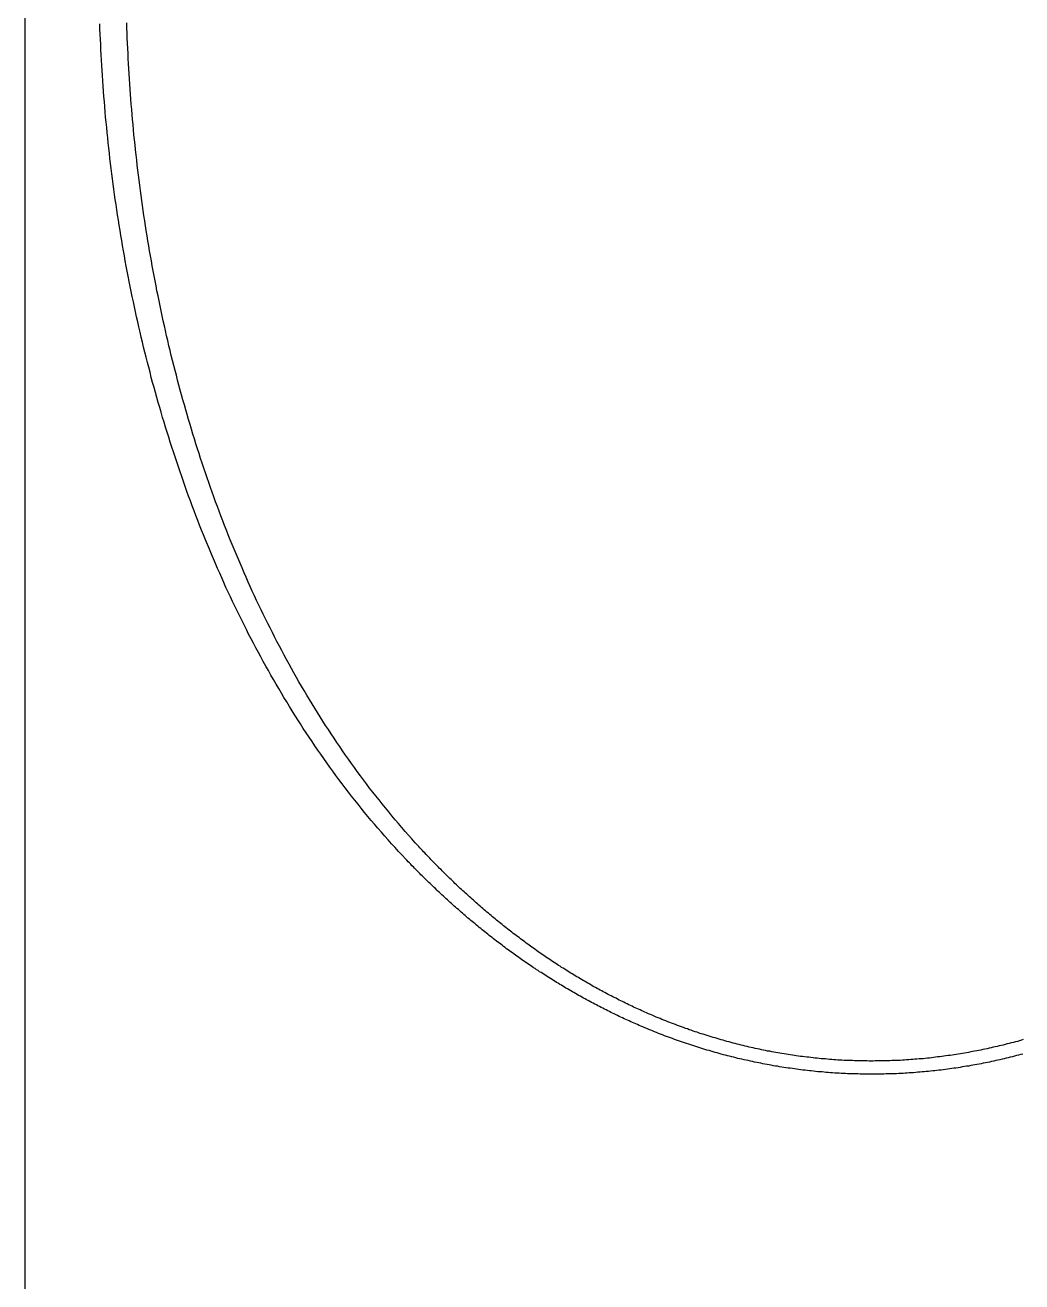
# Model space of a CAD drawing. Header units: millimetres. Extents: x 2213 to 82676, y 1050 to 28650.
# Drawn here: x 32554.17 to 32560.68, y 3473.01 to 3481.22 of the extents above; entities that cross this region are included whole.
import ezdxf

# ---------------------------------------------------------------- set-up
doc = ezdxf.new("R2010")
doc.units = ezdxf.units.MM
doc.header["$LTSCALE"] = 200
doc.linetypes.add('DASHED', pattern=[0.75, 0.5, -0.25])
doc.layers.add('A-FIX', color=5, linetype='Continuous')

# ---------------------------------------------------------------- blocks, each defined once
blk = doc.blocks.new('대변기 정면도')
at = {"linetype": 'Continuous'}
blk.add_line((14913.1221, 31284.0201), (14913.1221, 31326.2967), dxfattribs=at)
at = {"linetype": 'DASHED'}
for points in [[(14910.6359, 31288.5667), (14910.6589, 31288.5917), (14910.6819, 31288.6167), (14910.7049, 31288.6417), (14910.7279, 31288.6667), (14910.7499, 31288.6917), (14910.7729, 31288.7167), (14910.7949, 31288.7427), (14910.8169, 31288.7677), (14910.8389, 31288.7937), (14910.8609, 31288.8197), (14910.8829, 31288.8457), (14910.9039, 31288.8717), (14910.9259, 31288.8987), (14910.9469, 31288.9247), (14910.9679, 31288.9517), (14910.9889, 31288.9777), (14911.0099, 31289.0047), (14911.0309, 31289.0317), (14911.0509, 31289.0587), (14911.0719, 31289.0857), (14911.0919, 31289.1127), (14911.1119, 31289.1407), (14911.1319, 31289.1677), (14911.1519, 31289.1957), (14911.1709, 31289.2227), (14911.1909, 31289.2507), (14911.2099, 31289.2787), (14911.2289, 31289.3067), (14911.2479, 31289.3347), (14911.2669, 31289.3627), (14911.2859, 31289.3917), (14911.3049, 31289.4197), (14911.3229, 31289.4487), (14911.3409, 31289.4767), (14911.3599, 31289.5057), (14911.3779, 31289.5347), (14911.3949, 31289.5637), (14911.4129, 31289.5927), (14911.4309, 31289.6217), (14911.4479, 31289.6507), (14911.4649, 31289.6797), (14911.4829, 31289.7087), (14911.4999, 31289.7387), (14911.5159, 31289.7677), (14911.5329, 31289.7977), (14911.5499, 31289.8267), (14911.5659, 31289.8567), (14911.5819, 31289.8867), (14911.5979, 31289.9157), (14911.6139, 31289.9457), (14911.6299, 31289.9757), (14911.6459, 31290.0057), (14911.6619, 31290.0357), (14911.6769, 31290.0667), (14911.6919, 31290.0967), (14911.7069, 31290.1267), (14911.7219, 31290.1577), (14911.7369, 31290.1877), (14911.7519, 31290.2177), (14911.7669, 31290.2487), (14911.7809, 31290.2797), (14911.7949, 31290.3097), (14911.8099, 31290.3407), (14911.8239, 31290.3717), (14911.8369, 31290.4027), (14911.8509, 31290.4337), (14911.8649, 31290.4647), (14911.8779, 31290.4957), (14911.8919, 31290.5267), (14911.9049, 31290.5577), (14911.9179, 31290.5897), (14911.9309, 31290.6207), (14911.9439, 31290.6517), (14911.9569, 31290.6837), (14911.9689, 31290.7147), (14911.9819, 31290.7467), (14911.9939, 31290.7777), (14912.0059, 31290.8097), (14912.0179, 31290.8407), (14912.0299, 31290.8727), (14912.0419, 31290.9047), (14912.0539, 31290.9367), (14912.0649, 31290.9677), (14912.0769, 31290.9997), (14912.0879, 31291.0317), (14912.0989, 31291.0637), (14912.1099, 31291.0957), (14912.1209, 31291.1277), (14912.1319, 31291.1597), (14912.1429, 31291.1927), (14912.1529, 31291.2247), (14912.1639, 31291.2567), (14912.1739, 31291.2887), (14912.1839, 31291.3217), (14912.1949, 31291.3537), (14912.2049, 31291.3857), (14912.2139, 31291.4187), (14912.2239, 31291.4507), (14912.2339, 31291.4837), (14912.2429, 31291.5157), (14912.2529, 31291.5487), (14912.2619, 31291.5807), (14912.2709, 31291.6137), (14912.2799, 31291.6467), (14912.2889, 31291.6787), (14912.2979, 31291.7117), (14912.3059, 31291.7447), (14912.3149, 31291.7777), (14912.3229, 31291.8097), (14912.3319, 31291.8427), (14912.3399, 31291.8757), (14912.3479, 31291.9087), (14912.3559, 31291.9417), (14912.3639, 31291.9747), (14912.3709, 31292.0077), (14912.3789, 31292.0407), (14912.3859, 31292.0737), (14912.3939, 31292.1067), (14912.4009, 31292.1397), (14912.4079, 31292.1727), (14912.4149, 31292.2057), (14912.4219, 31292.2387), (14912.4289, 31292.2727), (14912.4359, 31292.3057), (14912.4419, 31292.3387), (14912.4489, 31292.3717), (14912.4549, 31292.4057), (14912.4609, 31292.4387), (14912.4679, 31292.4717), (14912.4739, 31292.5047), (14912.4799, 31292.5387), (14912.4849, 31292.5717), (14912.4909, 31292.6057), (14912.4969, 31292.6387), (14912.5019, 31292.6717), (14912.5079, 31292.7057), (14912.5129, 31292.7387), (14912.5179, 31292.7727), (14912.5229, 31292.8057), (14912.5279, 31292.8397), (14912.5329, 31292.8727), (14912.5379, 31292.9067), (14912.5419, 31292.9397), (14912.5469, 31292.9737), (14912.5509, 31293.0077), (14912.5549, 31293.0407), (14912.5599, 31293.0747), (14912.5639, 31293.1077), (14912.5679, 31293.1417), (14912.5709, 31293.1757), (14912.5749, 31293.2087), (14912.5789, 31293.2427), (14912.5819, 31293.2767), (14912.5859, 31293.3097), (14912.5889, 31293.3437), (14912.5919, 31293.3777), (14912.5959, 31293.4107), (14912.5989, 31293.4447), (14912.6019, 31293.4787), (14912.6039, 31293.5127), (14912.6069, 31293.5457), (14912.6099, 31293.5797), (14912.6119, 31293.6137), (14912.6139, 31293.6477), (14912.6169, 31293.6817), (14912.6189, 31293.7147), (14912.6209, 31293.7487), (14912.6229, 31293.7827), (14912.6249, 31293.8167), (14912.6269, 31293.8507), (14912.6279, 31293.8847), (14912.6299, 31293.9177), (14912.6309, 31293.9517), (14912.6329, 31293.9857), (14912.6339, 31294.0197)], [(14910.5509, 31288.6487), (14910.5729, 31288.6737), (14910.5949, 31288.6987), (14910.6179, 31288.7227), (14910.6399, 31288.7477), (14910.6609, 31288.7727), (14910.6829, 31288.7987), (14910.7049, 31288.8237), (14910.7259, 31288.8487), (14910.7469, 31288.8747), (14910.7679, 31288.9007), (14910.7889, 31288.9267), (14910.8099, 31288.9527), (14910.8309, 31288.9787), (14910.8509, 31289.0047), (14910.8719, 31289.0307), (14910.8919, 31289.0577), (14910.9119, 31289.0837), (14910.9319, 31289.1107), (14910.9519, 31289.1377), (14910.9709, 31289.1647), (14910.9909, 31289.1917), (14911.0099, 31289.2187), (14911.0289, 31289.2457), (14911.0479, 31289.2727), (14911.0669, 31289.3007), (14911.0859, 31289.3287), (14911.1039, 31289.3557), (14911.1229, 31289.3837), (14911.1409, 31289.4117), (14911.1589, 31289.4397), (14911.1769, 31289.4677), (14911.1949, 31289.4957), (14911.2129, 31289.5237), (14911.2299, 31289.5527), (14911.2479, 31289.5807), (14911.2649, 31289.6087), (14911.2819, 31289.6377), (14911.2989, 31289.6667), (14911.3159, 31289.6947), (14911.3329, 31289.7237), (14911.3489, 31289.7527), (14911.3659, 31289.7817), (14911.3819, 31289.8107), (14911.3979, 31289.8397), (14911.4139, 31289.8697), (14911.4299, 31289.8987), (14911.4459, 31289.9277), (14911.4609, 31289.9577), (14911.4769, 31289.9867), (14911.4919, 31290.0167), (14911.5069, 31290.0457), (14911.5219, 31290.0757), (14911.5369, 31290.1057), (14911.5519, 31290.1357), (14911.5669, 31290.1647), (14911.5809, 31290.1947), (14911.5949, 31290.2247), (14911.6099, 31290.2557), (14911.6239, 31290.2857), (14911.6379, 31290.3157), (14911.6509, 31290.3457), (14911.6649, 31290.3757), (14911.6789, 31290.4067), (14911.6919, 31290.4367), (14911.7049, 31290.4677), (14911.7179, 31290.4977), (14911.7309, 31290.5287), (14911.7439, 31290.5597), (14911.7569, 31290.5897), (14911.7699, 31290.6207), (14911.7819, 31290.6517), (14911.7949, 31290.6827), (14911.8069, 31290.7137), (14911.8189, 31290.7447), (14911.8309, 31290.7757), (14911.8429, 31290.8067), (14911.8549, 31290.8377), (14911.8659, 31290.8687), (14911.8779, 31290.8997), (14911.8889, 31290.9317), (14911.8999, 31290.9627), (14911.9109, 31290.9937), (14911.9219, 31291.0257), (14911.9329, 31291.0567), (14911.9439, 31291.0887), (14911.9549, 31291.1197), (14911.9649, 31291.1517), (14911.9759, 31291.1827), (14911.9859, 31291.2147), (14911.9959, 31291.2457), (14912.0059, 31291.2777), (14912.0159, 31291.3097), (14912.0259, 31291.3417), (14912.0359, 31291.3737), (14912.0449, 31291.4047), (14912.0549, 31291.4367), (14912.0639, 31291.4687), (14912.0729, 31291.5007), (14912.0819, 31291.5327), (14912.0909, 31291.5647), (14912.0999, 31291.5967), (14912.1089, 31291.6287), (14912.1169, 31291.6607), (14912.1259, 31291.6937), (14912.1339, 31291.7257), (14912.1429, 31291.7577), (14912.1509, 31291.7897), (14912.1589, 31291.8217), (14912.1669, 31291.8547), (14912.1749, 31291.8867), (14912.1829, 31291.9187), (14912.1899, 31291.9517), (14912.1979, 31291.9837), (14912.2049, 31292.0167), (14912.2119, 31292.0487), (14912.2199, 31292.0807), (14912.2269, 31292.1137), (14912.2339, 31292.1457), (14912.2409, 31292.1787), (14912.2469, 31292.2117), (14912.2539, 31292.2437), (14912.2609, 31292.2767), (14912.2669, 31292.3087), (14912.2729, 31292.3417), (14912.2789, 31292.3747), (14912.2859, 31292.4067), (14912.2919, 31292.4397), (14912.2969, 31292.4727), (14912.3029, 31292.5057), (14912.3089, 31292.5377), (14912.3149, 31292.5707), (14912.3199, 31292.6037), (14912.3249, 31292.6367), (14912.3309, 31292.6697), (14912.3359, 31292.7017), (14912.3409, 31292.7347), (14912.3459, 31292.7677), (14912.3509, 31292.8007), (14912.3549, 31292.8337), (14912.3599, 31292.8667), (14912.3649, 31292.8997), (14912.3689, 31292.9327), (14912.3729, 31292.9657), (14912.3779, 31292.9987), (14912.3819, 31293.0317), (14912.3859, 31293.0647), (14912.3899, 31293.0977), (14912.3929, 31293.1307), (14912.3969, 31293.1637), (14912.4009, 31293.1967), (14912.4039, 31293.2297), (14912.4079, 31293.2627), (14912.4109, 31293.2957), (14912.4139, 31293.3287), (14912.4169, 31293.3617), (14912.4199, 31293.3947), (14912.4229, 31293.4287), (14912.4259, 31293.4617), (14912.4289, 31293.4947), (14912.4309, 31293.5277), (14912.4339, 31293.5607), (14912.4359, 31293.5937), (14912.4379, 31293.6267), (14912.4409, 31293.6607), (14912.4429, 31293.6937), (14912.4449, 31293.7267), (14912.4469, 31293.7597), (14912.4479, 31293.7927), (14912.4499, 31293.8267), (14912.4519, 31293.8597), (14912.4529, 31293.8927), (14912.4549, 31293.9257), (14912.4559, 31293.9597), (14912.4569, 31293.9927), (14912.4579, 31294.0257)], [(14909.0619, 31287.5627), (14909.0729, 31287.5667), (14909.0829, 31287.5717), (14909.0939, 31287.5767), (14909.1049, 31287.5817), (14909.1149, 31287.5867), (14909.1259, 31287.5907), (14909.1359, 31287.5957), (14909.1469, 31287.6007), (14909.1569, 31287.6057), (14909.1679, 31287.6107), (14909.1779, 31287.6157), (14909.1889, 31287.6207), (14909.1999, 31287.6257), (14909.2099, 31287.6317), (14909.2199, 31287.6367), (14909.2309, 31287.6417), (14909.2409, 31287.6467), (14909.2519, 31287.6517), (14909.2619, 31287.6577), (14909.2729, 31287.6627), (14909.2829, 31287.6677), (14909.2929, 31287.6737), (14909.3039, 31287.6787), (14909.3139, 31287.6837), (14909.3239, 31287.6897), (14909.3349, 31287.6947), (14909.3449, 31287.7007), (14909.3549, 31287.7057), (14909.3649, 31287.7117), (14909.3759, 31287.7167), (14909.3859, 31287.7227), (14909.3959, 31287.7287), (14909.4059, 31287.7337), (14909.4169, 31287.7397), (14909.4269, 31287.7457), (14909.4369, 31287.7517), (14909.4469, 31287.7567), (14909.4569, 31287.7627), (14909.4669, 31287.7687), (14909.4769, 31287.7747), (14909.4869, 31287.7807), (14909.4979, 31287.7867), (14909.5079, 31287.7927), (14909.5179, 31287.7987), (14909.5279, 31287.8047), (14909.5379, 31287.8107), (14909.5479, 31287.8167), (14909.5579, 31287.8227), (14909.5669, 31287.8287), (14909.5769, 31287.8347), (14909.5869, 31287.8417), (14909.5969, 31287.8477), (14909.6069, 31287.8537), (14909.6169, 31287.8597), (14909.6269, 31287.8667), (14909.6369, 31287.8727), (14909.6459, 31287.8787), (14909.6559, 31287.8857), (14909.6659, 31287.8917), (14909.6759, 31287.8987), (14909.6859, 31287.9047), (14909.6949, 31287.9117), (14909.7049, 31287.9177), (14909.7149, 31287.9247), (14909.7239, 31287.9307), (14909.7339, 31287.9377), (14909.7439, 31287.9437), (14909.7529, 31287.9507), (14909.7629, 31287.9577), (14909.7719, 31287.9637), (14909.7819, 31287.9707), (14909.7919, 31287.9777), (14909.8009, 31287.9847), (14909.8109, 31287.9907), (14909.8199, 31287.9977), (14909.8299, 31288.0047), (14909.8389, 31288.0117), (14909.8479, 31288.0187), (14909.8579, 31288.0257), (14909.8669, 31288.0327), (14909.8769, 31288.0397), (14909.8859, 31288.0467), (14909.8949, 31288.0537), (14909.9049, 31288.0607), (14909.9139, 31288.0677), (14909.9229, 31288.0747), (14909.9329, 31288.0817), (14909.9419, 31288.0887), (14909.9509, 31288.0957), (14909.9599, 31288.1027), (14909.9689, 31288.1097), (14909.9789, 31288.1177), (14909.9879, 31288.1247), (14909.9969, 31288.1317), (14910.0059, 31288.1387), (14910.0149, 31288.1467), (14910.0239, 31288.1537), (14910.0329, 31288.1607), (14910.0419, 31288.1687), (14910.0509, 31288.1757), (14910.0599, 31288.1837), (14910.0689, 31288.1907), (14910.0779, 31288.1987), (14910.0869, 31288.2057), (14910.0959, 31288.2137), (14910.1049, 31288.2207), (14910.1139, 31288.2287), (14910.1229, 31288.2357), (14910.1319, 31288.2437), (14910.1409, 31288.2517), (14910.1499, 31288.2587), (14910.1579, 31288.2667), (14910.1669, 31288.2747), (14910.1759, 31288.2817), (14910.1849, 31288.2897), (14910.1929, 31288.2977), (14910.2019, 31288.3047), (14910.2109, 31288.3127), (14910.2189, 31288.3207), (14910.2279, 31288.3287), (14910.2369, 31288.3367), (14910.2449, 31288.3447), (14910.2539, 31288.3527), (14910.2629, 31288.3597), (14910.2709, 31288.3677), (14910.2799, 31288.3757), (14910.2879, 31288.3837), (14910.2969, 31288.3917), (14910.3049, 31288.3997), (14910.3139, 31288.4077), (14910.3219, 31288.4157), (14910.3299, 31288.4237), (14910.3389, 31288.4327), (14910.3469, 31288.4407), (14910.3559, 31288.4487), (14910.3639, 31288.4567), (14910.3719, 31288.4647), (14910.3809, 31288.4727), (14910.3889, 31288.4817), (14910.3969, 31288.4897), (14910.4049, 31288.4977), (14910.4139, 31288.5057), (14910.4219, 31288.5147), (14910.4299, 31288.5227), (14910.4379, 31288.5307), (14910.4459, 31288.5387), (14910.4549, 31288.5477), (14910.4629, 31288.5557), (14910.4709, 31288.5647), (14910.4789, 31288.5727), (14910.4869, 31288.5807), (14910.4949, 31288.5897), (14910.5029, 31288.5977), (14910.5109, 31288.6067), (14910.5189, 31288.6147), (14910.5269, 31288.6237), (14910.5349, 31288.6317), (14910.5429, 31288.6407), (14910.5509, 31288.6487)], [(14909.0999, 31287.4767), (14909.1109, 31287.4807), (14909.1219, 31287.4857), (14909.1319, 31287.4907), (14909.1429, 31287.4957), (14909.1539, 31287.4997), (14909.1649, 31287.5047), (14909.1759, 31287.5097), (14909.1869, 31287.5147), (14909.1979, 31287.5197), (14909.2089, 31287.5247), (14909.2189, 31287.5297), (14909.2299, 31287.5347), (14909.2409, 31287.5397), (14909.2519, 31287.5447), (14909.2619, 31287.5497), (14909.2729, 31287.5557), (14909.2839, 31287.5607), (14909.2949, 31287.5657), (14909.3049, 31287.5707), (14909.3159, 31287.5767), (14909.3269, 31287.5817), (14909.3369, 31287.5867), (14909.3479, 31287.5927), (14909.3589, 31287.5977), (14909.3689, 31287.6037), (14909.3799, 31287.6087), (14909.3899, 31287.6147), (14909.4009, 31287.6197), (14909.4119, 31287.6257), (14909.4219, 31287.6307), (14909.4329, 31287.6367), (14909.4429, 31287.6427), (14909.4539, 31287.6477), (14909.4639, 31287.6537), (14909.4749, 31287.6597), (14909.4849, 31287.6647), (14909.4949, 31287.6707), (14909.5059, 31287.6767), (14909.5159, 31287.6827), (14909.5269, 31287.6887), (14909.5369, 31287.6947), (14909.5469, 31287.7007), (14909.5579, 31287.7067), (14909.5679, 31287.7127), (14909.5779, 31287.7187), (14909.5889, 31287.7247), (14909.5989, 31287.7307), (14909.6089, 31287.7367), (14909.6189, 31287.7427), (14909.6299, 31287.7487), (14909.6399, 31287.7557), (14909.6499, 31287.7617), (14909.6599, 31287.7677), (14909.6699, 31287.7737), (14909.6799, 31287.7807), (14909.6909, 31287.7867), (14909.7009, 31287.7927), (14909.7109, 31287.7997), (14909.7209, 31287.8057), (14909.7309, 31287.8127), (14909.7409, 31287.8187), (14909.7509, 31287.8257), (14909.7609, 31287.8317), (14909.7709, 31287.8387), (14909.7809, 31287.8447), (14909.7909, 31287.8517), (14909.8009, 31287.8577), (14909.8109, 31287.8647), (14909.8209, 31287.8717), (14909.8309, 31287.8777), (14909.8399, 31287.8847), (14909.8499, 31287.8917), (14909.8599, 31287.8987), (14909.8699, 31287.9057), (14909.8799, 31287.9117), (14909.8889, 31287.9187), (14909.8989, 31287.9257), (14909.9089, 31287.9327), (14909.9189, 31287.9397), (14909.9279, 31287.9467), (14909.9379, 31287.9537), (14909.9479, 31287.9607), (14909.9569, 31287.9677), (14909.9669, 31287.9747), (14909.9769, 31287.9817), (14909.9859, 31287.9887), (14909.9959, 31287.9957), (14910.0049, 31288.0037), (14910.0149, 31288.0107), (14910.0239, 31288.0177), (14910.0339, 31288.0247), (14910.0429, 31288.0317), (14910.0529, 31288.0397), (14910.0619, 31288.0467), (14910.0719, 31288.0537), (14910.0809, 31288.0617), (14910.0909, 31288.0687), (14910.0999, 31288.0757), (14910.1089, 31288.0837), (14910.1189, 31288.0907), (14910.1279, 31288.0987), (14910.1369, 31288.1057), (14910.1459, 31288.1137), (14910.1559, 31288.1207), (14910.1649, 31288.1287), (14910.1739, 31288.1357), (14910.1829, 31288.1437), (14910.1929, 31288.1517), (14910.2019, 31288.1587), (14910.2109, 31288.1667), (14910.2199, 31288.1747), (14910.2289, 31288.1817), (14910.2379, 31288.1897), (14910.2469, 31288.1977), (14910.2559, 31288.2047), (14910.2649, 31288.2127), (14910.2739, 31288.2207), (14910.2829, 31288.2287), (14910.2919, 31288.2367), (14910.3009, 31288.2447), (14910.3099, 31288.2527), (14910.3189, 31288.2597), (14910.3279, 31288.2677), (14910.3369, 31288.2757), (14910.3459, 31288.2837), (14910.3549, 31288.2917), (14910.3629, 31288.2997), (14910.3719, 31288.3077), (14910.3809, 31288.3167), (14910.3899, 31288.3247), (14910.3989, 31288.3327), (14910.4069, 31288.3407), (14910.4159, 31288.3487), (14910.4249, 31288.3567), (14910.4329, 31288.3647), (14910.4419, 31288.3737), (14910.4509, 31288.3817), (14910.4589, 31288.3897), (14910.4679, 31288.3977), (14910.4759, 31288.4067), (14910.4849, 31288.4147), (14910.4939, 31288.4227), (14910.5019, 31288.4317), (14910.5109, 31288.4397), (14910.5189, 31288.4477), (14910.5279, 31288.4567), (14910.5359, 31288.4647), (14910.5439, 31288.4727), (14910.5529, 31288.4817), (14910.5609, 31288.4897), (14910.5699, 31288.4987), (14910.5779, 31288.5067), (14910.5859, 31288.5157), (14910.5949, 31288.5237), (14910.6029, 31288.5327), (14910.6109, 31288.5417), (14910.6189, 31288.5497), (14910.6279, 31288.5587), (14910.6359, 31288.5667)], [(14906.6009, 31287.3887), (14906.6139, 31287.3847), (14906.6269, 31287.3807), (14906.6399, 31287.3767), (14906.6529, 31287.3737), (14906.6659, 31287.3697), (14906.6799, 31287.3667), (14906.6929, 31287.3627), (14906.7059, 31287.3597), (14906.7189, 31287.3567), (14906.7319, 31287.3527), (14906.7459, 31287.3497), (14906.7589, 31287.3467), (14906.7719, 31287.3437), (14906.7849, 31287.3407), (14906.7989, 31287.3377), (14906.8119, 31287.3347), (14906.8249, 31287.3317), (14906.8379, 31287.3287), (14906.8519, 31287.3257), (14906.8649, 31287.3227), (14906.8779, 31287.3197), (14906.8919, 31287.3177), (14906.9049, 31287.3147), (14906.9189, 31287.3127), (14906.9319, 31287.3097), (14906.9449, 31287.3077), (14906.9589, 31287.3047), (14906.9719, 31287.3027), (14906.9849, 31287.2997), (14906.9989, 31287.2977), (14907.0119, 31287.2957), (14907.0259, 31287.2937), (14907.0389, 31287.2917), (14907.0529, 31287.2887), (14907.0659, 31287.2867), (14907.0799, 31287.2847), (14907.0929, 31287.2837), (14907.1069, 31287.2817), (14907.1199, 31287.2797), (14907.1339, 31287.2777), (14907.1469, 31287.2757), (14907.1609, 31287.2747), (14907.1739, 31287.2727), (14907.1879, 31287.2707), (14907.2009, 31287.2697), (14907.2149, 31287.2677), (14907.2279, 31287.2667), (14907.2419, 31287.2657), (14907.2549, 31287.2637), (14907.2689, 31287.2627), (14907.2819, 31287.2617), (14907.2959, 31287.2607), (14907.3099, 31287.2597), (14907.3229, 31287.2587), (14907.3369, 31287.2577), (14907.3499, 31287.2567), (14907.3639, 31287.2557), (14907.3769, 31287.2547), (14907.3909, 31287.2537), (14907.4049, 31287.2527), (14907.4179, 31287.2527), (14907.4319, 31287.2517), (14907.4449, 31287.2507), (14907.4589, 31287.2507), (14907.4729, 31287.2497), (14907.4859, 31287.2497), (14907.4999, 31287.2497), (14907.5129, 31287.2487), (14907.5269, 31287.2487), (14907.5409, 31287.2487), (14907.5539, 31287.2487), (14907.5679, 31287.2487), (14907.5809, 31287.2477), (14907.5949, 31287.2477), (14907.6089, 31287.2477), (14907.6219, 31287.2487), (14907.6359, 31287.2487), (14907.6499, 31287.2487), (14907.6629, 31287.2487), (14907.6769, 31287.2497), (14907.6899, 31287.2497), (14907.7039, 31287.2497), (14907.7179, 31287.2507), (14907.7309, 31287.2507), (14907.7449, 31287.2517), (14907.7579, 31287.2517), (14907.7719, 31287.2527), (14907.7859, 31287.2537), (14907.7989, 31287.2547), (14907.8129, 31287.2547), (14907.8259, 31287.2557), (14907.8399, 31287.2567), (14907.8529, 31287.2577), (14907.8669, 31287.2587), (14907.8809, 31287.2597), (14907.8939, 31287.2617), (14907.9079, 31287.2627), (14907.9209, 31287.2637), (14907.9349, 31287.2647), (14907.9479, 31287.2667), (14907.9619, 31287.2677), (14907.9749, 31287.2687), (14907.9889, 31287.2707), (14908.0019, 31287.2727), (14908.0159, 31287.2737), (14908.0299, 31287.2757), (14908.0429, 31287.2777), (14908.0569, 31287.2787), (14908.0699, 31287.2807), (14908.0839, 31287.2827), (14908.0969, 31287.2847), (14908.1099, 31287.2867), (14908.1239, 31287.2887), (14908.1369, 31287.2907), (14908.1509, 31287.2927), (14908.1639, 31287.2947), (14908.1779, 31287.2967), (14908.1909, 31287.2997), (14908.2049, 31287.3017), (14908.2179, 31287.3037), (14908.2309, 31287.3067), (14908.2449, 31287.3087), (14908.2579, 31287.3117), (14908.2719, 31287.3137), (14908.2849, 31287.3167), (14908.2979, 31287.3197), (14908.3119, 31287.3217), (14908.3249, 31287.3247), (14908.3379, 31287.3277), (14908.3519, 31287.3307), (14908.3649, 31287.3337), (14908.3779, 31287.3367), (14908.3909, 31287.3397), (14908.4049, 31287.3427), (14908.4179, 31287.3457), (14908.4309, 31287.3487), (14908.4439, 31287.3517), (14908.4579, 31287.3557), (14908.4709, 31287.3587), (14908.4839, 31287.3617), (14908.4969, 31287.3657), (14908.5099, 31287.3687), (14908.5229, 31287.3727), (14908.5369, 31287.3757), (14908.5499, 31287.3797), (14908.5629, 31287.3837), (14908.5759, 31287.3867), (14908.5889, 31287.3907), (14908.6019, 31287.3947), (14908.6149, 31287.3987), (14908.6279, 31287.4027), (14908.6409, 31287.4067), (14908.6539, 31287.4107), (14908.6669, 31287.4147), (14908.6799, 31287.4187), (14908.6929, 31287.4227), (14908.7059, 31287.4267), (14908.7189, 31287.4307), (14908.7319, 31287.4357), (14908.7449, 31287.4397), (14908.7579, 31287.4437), (14908.7709, 31287.4487), (14908.7839, 31287.4527), (14908.7959, 31287.4577), (14908.8089, 31287.4617), (14908.8219, 31287.4667), (14908.8349, 31287.4717), (14908.8479, 31287.4757), (14908.8599, 31287.4807), (14908.8729, 31287.4857), (14908.8859, 31287.4907), (14908.8989, 31287.4947), (14908.9109, 31287.4997), (14908.9239, 31287.5047), (14908.9369, 31287.5097), (14908.9489, 31287.5147), (14908.9619, 31287.5197), (14908.9739, 31287.5257), (14908.9869, 31287.5307), (14908.9989, 31287.5357), (14909.0119, 31287.5407), (14909.0249, 31287.5467), (14909.0369, 31287.5517), (14909.0499, 31287.5567), (14909.0619, 31287.5627)], [(14906.6049, 31287.2937), (14906.6179, 31287.2907), (14906.6319, 31287.2867), (14906.6449, 31287.2837), (14906.6589, 31287.2797), (14906.6719, 31287.2767), (14906.6859, 31287.2727), (14906.6989, 31287.2697), (14906.7129, 31287.2667), (14906.7259, 31287.2637), (14906.7399, 31287.2597), (14906.7539, 31287.2567), (14906.7669, 31287.2537), (14906.7809, 31287.2507), (14906.7939, 31287.2477), (14906.8079, 31287.2447), (14906.8219, 31287.2417), (14906.8349, 31287.2397), (14906.8489, 31287.2367), (14906.8629, 31287.2337), (14906.8759, 31287.2307), (14906.8899, 31287.2287), (14906.9039, 31287.2257), (14906.9169, 31287.2237), (14906.9309, 31287.2207), (14906.9449, 31287.2187), (14906.9579, 31287.2157), (14906.9719, 31287.2137), (14906.9859, 31287.2117), (14906.9999, 31287.2097), (14907.0129, 31287.2067), (14907.0269, 31287.2047), (14907.0409, 31287.2027), (14907.0549, 31287.2007), (14907.0689, 31287.1987), (14907.0819, 31287.1967), (14907.0959, 31287.1947), (14907.1099, 31287.1937), (14907.1239, 31287.1917), (14907.1379, 31287.1897), (14907.1519, 31287.1877), (14907.1649, 31287.1867), (14907.1789, 31287.1847), (14907.1929, 31287.1837), (14907.2069, 31287.1817), (14907.2209, 31287.1807), (14907.2349, 31287.1797), (14907.2489, 31287.1777), (14907.2619, 31287.1767), (14907.2759, 31287.1757), (14907.2899, 31287.1747), (14907.3039, 31287.1737), (14907.3179, 31287.1717), (14907.3319, 31287.1707), (14907.3459, 31287.1707), (14907.3599, 31287.1697), (14907.3739, 31287.1687), (14907.3869, 31287.1677), (14907.4009, 31287.1667), (14907.4149, 31287.1667), (14907.4289, 31287.1657), (14907.4429, 31287.1647), (14907.4569, 31287.1647), (14907.4709, 31287.1637), (14907.4849, 31287.1637), (14907.4989, 31287.1637), (14907.5129, 31287.1627), (14907.5269, 31287.1627), (14907.5409, 31287.1627), (14907.5539, 31287.1627), (14907.5679, 31287.1627), (14907.5819, 31287.1617), (14907.5959, 31287.1617), (14907.6099, 31287.1627), (14907.6239, 31287.1627), (14907.6379, 31287.1627), (14907.6519, 31287.1627), (14907.6659, 31287.1627), (14907.6799, 31287.1637), (14907.6939, 31287.1637), (14907.7079, 31287.1637), (14907.7219, 31287.1647), (14907.7359, 31287.1647), (14907.7489, 31287.1657), (14907.7629, 31287.1667), (14907.7769, 31287.1667), (14907.7909, 31287.1677), (14907.8049, 31287.1687), (14907.8189, 31287.1697), (14907.8329, 31287.1697), (14907.8469, 31287.1707), (14907.8609, 31287.1717), (14907.8749, 31287.1727), (14907.8879, 31287.1737), (14907.9019, 31287.1757), (14907.9159, 31287.1767), (14907.9299, 31287.1777), (14907.9439, 31287.1787), (14907.9579, 31287.1807), (14907.9719, 31287.1817), (14907.9859, 31287.1837), (14907.9989, 31287.1847), (14908.0129, 31287.1867), (14908.0269, 31287.1877), (14908.0409, 31287.1897), (14908.0549, 31287.1917), (14908.0689, 31287.1927), (14908.0819, 31287.1947), (14908.0959, 31287.1967), (14908.1099, 31287.1987), (14908.1239, 31287.2007), (14908.1379, 31287.2027), (14908.1509, 31287.2047), (14908.1649, 31287.2067), (14908.1789, 31287.2087), (14908.1929, 31287.2107), (14908.2059, 31287.2137), (14908.2199, 31287.2157), (14908.2339, 31287.2177), (14908.2479, 31287.2207), (14908.2609, 31287.2227), (14908.2749, 31287.2257), (14908.2889, 31287.2277), (14908.3019, 31287.2307), (14908.3159, 31287.2337), (14908.3299, 31287.2357), (14908.3429, 31287.2387), (14908.3569, 31287.2417), (14908.3709, 31287.2447), (14908.3839, 31287.2477), (14908.3979, 31287.2507), (14908.4119, 31287.2537), (14908.4249, 31287.2567), (14908.4389, 31287.2597), (14908.4519, 31287.2627), (14908.4659, 31287.2657), (14908.4789, 31287.2697), (14908.4929, 31287.2727), (14908.5059, 31287.2757), (14908.5199, 31287.2797), (14908.5329, 31287.2827), (14908.5469, 31287.2867), (14908.5599, 31287.2897), (14908.5739, 31287.2937), (14908.5869, 31287.2977), (14908.6009, 31287.3007), (14908.6139, 31287.3047), (14908.6279, 31287.3087), (14908.6409, 31287.3127), (14908.6539, 31287.3167), (14908.6679, 31287.3197), (14908.6809, 31287.3237), (14908.6939, 31287.3287), (14908.7079, 31287.3327), (14908.7209, 31287.3367), (14908.7339, 31287.3407), (14908.7479, 31287.3447), (14908.7609, 31287.3487), (14908.7739, 31287.3537), (14908.7869, 31287.3577), (14908.8009, 31287.3627), (14908.8139, 31287.3667), (14908.8269, 31287.3707), (14908.8399, 31287.3757), (14908.8529, 31287.3807), (14908.8659, 31287.3847), (14908.8799, 31287.3897), (14908.8929, 31287.3947), (14908.9059, 31287.3987), (14908.9189, 31287.4037), (14908.9319, 31287.4087), (14908.9449, 31287.4137), (14908.9579, 31287.4187), (14908.9709, 31287.4237), (14908.9839, 31287.4287), (14908.9969, 31287.4337), (14909.0099, 31287.4387), (14909.0229, 31287.4447), (14909.0349, 31287.4497), (14909.0479, 31287.4547), (14909.0609, 31287.4597), (14909.0739, 31287.4657), (14909.0869, 31287.4707), (14909.0999, 31287.4767)]]:
    blk.add_lwpolyline(points, dxfattribs=at)
blk.add_open_spline([(14952.1768, 31384.131), (14950.7147, 31415.5483), (14940.8654, 31432.0487), (14923.1374, 31446.6619), (14901.789, 31451.1417), (14860.9325, 31451.938), (14828.1982, 31437.3022), (14792.6594, 31387.4919), (14752.1605, 31289.0835), (14728.6849, 31212.8844), (14720.078, 31177.6402), (14736.6149, 31134.7586), (14736.6099, 31117.3863), (14818.2265, 31027.0979), (14900.7615, 31025.9001), (14924.5251, 31026.7948), (14943.8909, 31048.3876), (14949.6984, 31067.9417), (14949.6383, 31243.5449), (14953.639, 31352.7137), (14952.1768, 31384.131)], degree=3)

msp = doc.modelspace()

# ---------------------------------------------------------------- block references
at = {"layer": 'A-FIX', "xscale": -1}
msp.add_blockref('대변기 정면도', (47467.2905, -27812.7959), dxfattribs=at)

doc.saveas('drawing.dxf')
